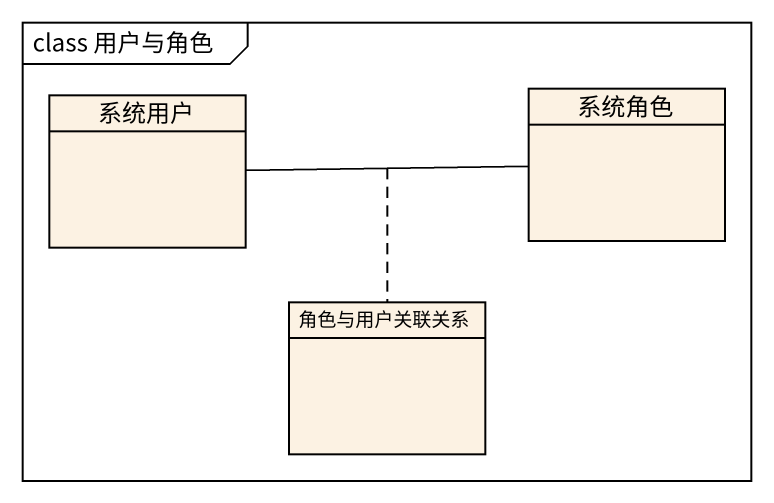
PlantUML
@startuml
mainframe class 用户与角色
hide circle
hide empty members
class 系统用户
class 系统角色
class 角色与用户关联关系
系统用户 -right- 系统角色
(系统用户, 系统角色) .. 角色与用户关联关系
@enduml
